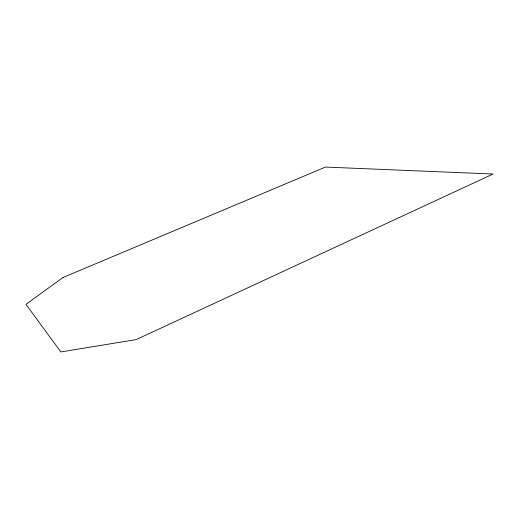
<?xml version="1.0" encoding="UTF-8"?>
<svg xmlns="http://www.w3.org/2000/svg" width="519" height="519" viewBox="0 0 519 519"><rect width="100%" height="100%" fill="white"/><g stroke="black" fill="none" stroke-linecap="round" stroke-linejoin="round"><path stroke-width="0.78" d="M62.994 277.516L25.95 304.342L60.846 351.934L136.127 339.614L493.05 174.027L325.491 167.066L62.994 277.516"/></g></svg>
